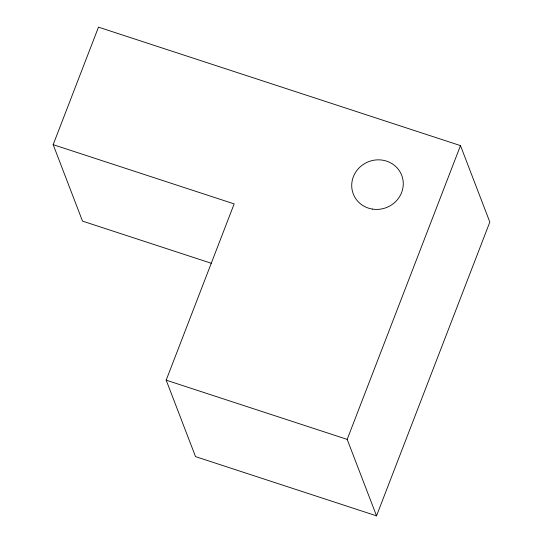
<?xml version="1.0" encoding="UTF-8"?>
<svg xmlns="http://www.w3.org/2000/svg" width="543" height="543" viewBox="0 0 543 543"><rect width="100%" height="100%" fill="white"/><g stroke="black" fill="none" stroke-linecap="round" stroke-linejoin="round"><path stroke-width="0.81" d="M53.166 144.662L98.487 27.15L460.484 145.612L489.834 222.073L376.53 515.85L195.528 456.615L166.178 380.161L234.162 203.896L53.166 144.662L82.516 221.116L211.227 263.24M376.53 515.85L347.181 439.389L460.484 145.612M166.178 380.161L347.181 439.389M372.342 209.082A25.949 24.618 -21 0 0 401.942 175.946A25.949 24.618 -21 0 0 358.19 168.853A25.949 24.618 -21 0 0 372.342 209.082"/></g></svg>
